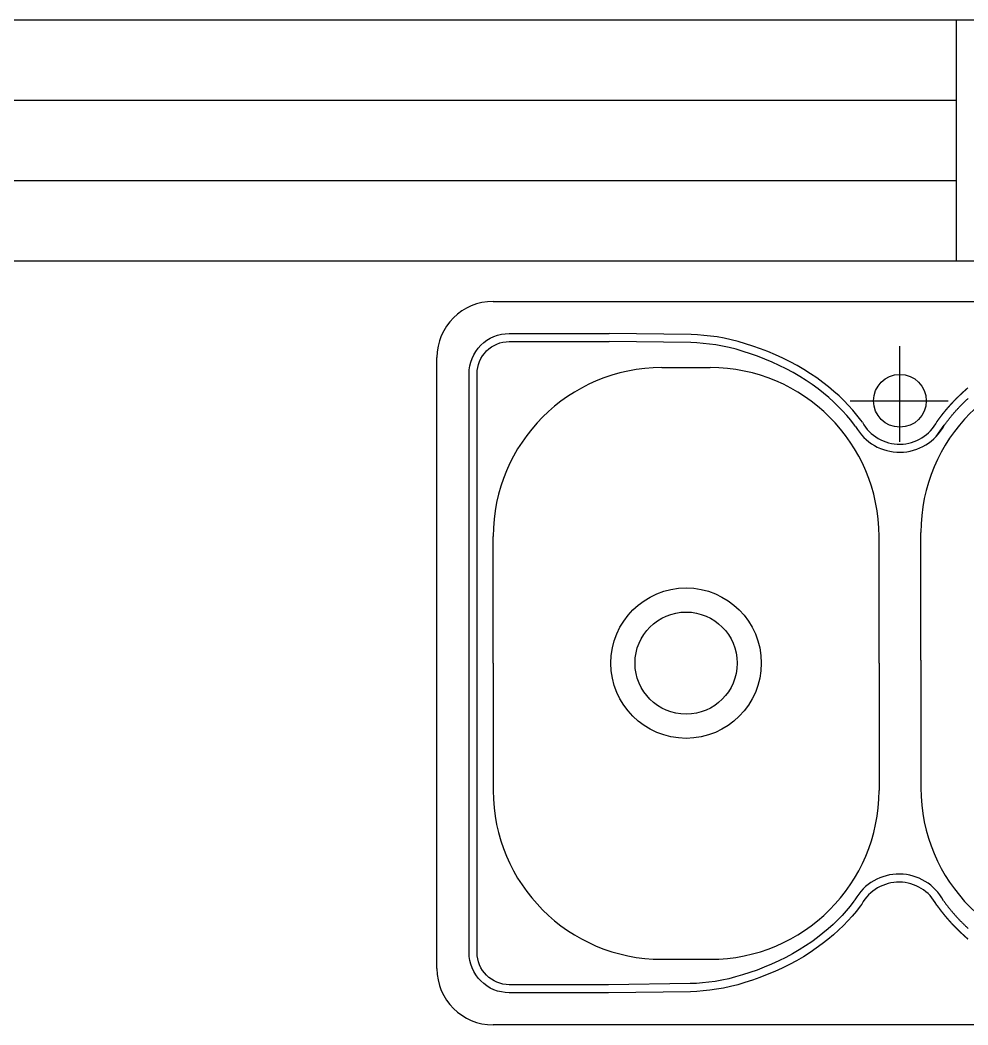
# Model space of a CAD drawing. Extents: x -655 to 4508, y 895 to 4678.
# Drawn here: x 609 to 1317, y 3928 to 4678 of the extents above; entities that cross this region are included whole.
import ezdxf

# ---------------------------------------------------------------- set-up
doc = ezdxf.new("R2010")
doc.units = 0
doc.header["$LTSCALE"] = 3
doc.header["$MEASUREMENT"] = 0
for name, color, linetype in [('2', 2, 'CONTINUOUS'), ('3', 3, 'CONTINUOUS'), ('4', 4, 'CONTINUOUS'), ('7', 7, 'CONTINUOUS')]:
    doc.layers.add(name, color=color, linetype=linetype)

# ---------------------------------------------------------------- blocks, each defined once
blk = doc.blocks.new('A$C7E1E3424')
at = {"layer": '3'}
for p, q in [((207.35, 261.03), (207.35, 303.93)), ((100.8, 294.32), (122.4, 294.32)), ((185.1, 279.48), (228.95, 279.48)), ((25.2, 162), (25.2, 218.72)), ((198, 162), (198, 218.72)), ((216.7, 163.27), (216.7, 220.43)), ((25.2, 162), (25.2, 104.98)), ((198, 162), (198, 104.98)), ((216.7, 163.27), (216.7, 106.12)), ((100.8, 29.38), (122.4, 29.38))]:
    blk.add_line(p, q, dxfattribs=at)
for points in [[(76.85, 14.4), (32.4, 14.4, -0.414214), (14.4, 32.4), (14.4, 291.6, -0.414214), (32.4, 309.6), (77.11, 309.6)], [(76.83, 18), (32.4, 18, -0.414214), (18, 32.4), (18, 291.6, -0.414214), (32.4, 306), (77.09, 306)]]:
    blk.add_lwpolyline(points, format="xyb", dxfattribs=at)
for points in [[(187.49, 267.95), (186.99, 268.64), (185.31, 270.8), (183.54, 272.91), (181.69, 274.97), (179.73, 276.99), (177.66, 278.99), (175.46, 280.98), (173.13, 282.94), (170.67, 284.87), (168.09, 286.76), (165.37, 288.6), (162.53, 290.39), (159.56, 292.12), (156.48, 293.77), (153.32, 295.33), (150.12, 296.79), (146.88, 298.16), (143.63, 299.43), (140.39, 300.58), (137.18, 301.62), (134.01, 302.53), (130.91, 303.32), (127.89, 303.97), (124.94, 304.5), (122.05, 304.91), (119.22, 305.21), (116.45, 305.41), (113.73, 305.52), (77.09, 306)], [(190.53, 269.89), (189.87, 270.8), (188.11, 273.06), (186.26, 275.27), (184.32, 277.43), (182.28, 279.54), (180.11, 281.63), (177.82, 283.69), (175.4, 285.73), (172.85, 287.74), (170.16, 289.7), (167.34, 291.61), (164.39, 293.47), (161.31, 295.26), (158.13, 296.97), (154.87, 298.58), (151.57, 300.09), (148.23, 301.5), (144.89, 302.8), (141.55, 303.99), (138.23, 305.06), (134.95, 306.01), (131.73, 306.82), (128.59, 307.5), (125.51, 308.05), (122.49, 308.48), (119.54, 308.79), (116.65, 309), (113.83, 309.12), (77.11, 309.6)], [(223.63, 263.54), (227.21, 268.51), (227.41, 268.79), (227.62, 269.07), (227.82, 269.34), (228.03, 269.62), (228.23, 269.9), (228.44, 270.17), (228.65, 270.44), (228.86, 270.72), (229.07, 270.99), (229.28, 271.26), (229.49, 271.53), (229.71, 271.79), (229.92, 272.06), (230.14, 272.33), (230.36, 272.59), (230.57, 272.86), (230.79, 273.12), (231.02, 273.39), (231.24, 273.65), (231.46, 273.91), (231.69, 274.17), (231.92, 274.43), (232.14, 274.69), (232.37, 274.95), (232.6, 275.21), (232.84, 275.47), (233.07, 275.72), (233.31, 275.98), (233.54, 276.23), (233.78, 276.49), (234.02, 276.74), (234.27, 277), (234.51, 277.25), (234.76, 277.5), (235, 277.76), (235.25, 278.01), (235.5, 278.26), (235.76, 278.51), (236.01, 278.76), (236.27, 279.01), (236.53, 279.26), (236.79, 279.51), (237.05, 279.76), (237.31, 280.01), (237.58, 280.26), (237.85, 280.51)], [(224.07, 270.31), (224.08, 270.32), (224.11, 270.36), (224.13, 270.4), (224.16, 270.43), (224.19, 270.47), (224.21, 270.51), (224.24, 270.54), (224.27, 270.58), (224.29, 270.62), (224.32, 270.65), (224.34, 270.69), (224.37, 270.73), (224.4, 270.76), (224.42, 270.8), (224.45, 270.83), (224.48, 270.87), (224.5, 270.91), (224.53, 270.94), (224.56, 270.98), (224.58, 271.02), (224.61, 271.05), (224.64, 271.09), (224.66, 271.12), (224.69, 271.16), (224.71, 271.2), (224.74, 271.23), (224.77, 271.27), (224.79, 271.31), (224.82, 271.34), (224.85, 271.38), (224.87, 271.41), (224.9, 271.45), (224.93, 271.49), (224.95, 271.52), (224.98, 271.56), (225.01, 271.59), (225.03, 271.63), (225.06, 271.67), (225.09, 271.7), (225.11, 271.74), (225.14, 271.77), (225.17, 271.81), (225.2, 271.85), (225.22, 271.88), (225.25, 271.92), (225.28, 271.95), (225.3, 271.99), (225.33, 272.02), (225.36, 272.06), (225.38, 272.1), (225.41, 272.13), (225.44, 272.17), (225.46, 272.2), (225.49, 272.24), (225.52, 272.28), (225.55, 272.31), (225.57, 272.35), (225.6, 272.38), (225.63, 272.42), (225.65, 272.45), (225.68, 272.49), (225.71, 272.52), (225.74, 272.56), (225.76, 272.6), (225.79, 272.63), (225.82, 272.67), (225.85, 272.7), (225.87, 272.74), (225.9, 272.77), (225.93, 272.81), (225.95, 272.84), (225.98, 272.88), (226.01, 272.92), (226.04, 272.95), (226.06, 272.99), (226.09, 273.02), (226.12, 273.06), (226.15, 273.09), (226.17, 273.13), (226.2, 273.16), (226.23, 273.2), (226.26, 273.23), (226.28, 273.27), (226.31, 273.31), (226.34, 273.34), (226.37, 273.38), (226.39, 273.41), (226.42, 273.45), (226.45, 273.48), (226.48, 273.52), (226.51, 273.55), (226.53, 273.59), (226.56, 273.62), (226.59, 273.66), (226.62, 273.69), (226.64, 273.73), (226.67, 273.76), (226.7, 273.8), (226.73, 273.83), (226.76, 273.87), (226.78, 273.9), (226.81, 273.94), (226.84, 273.97), (226.87, 274.01), (226.9, 274.04), (226.92, 274.08), (226.95, 274.11), (226.98, 274.15), (227.01, 274.18), (227.04, 274.22), (227.06, 274.25), (227.09, 274.29), (227.12, 274.32), (227.15, 274.36), (227.18, 274.39), (227.21, 274.43), (227.23, 274.46), (227.26, 274.5), (227.29, 274.53), (227.32, 274.57), (227.35, 274.6), (227.38, 274.64), (227.4, 274.67), (227.43, 274.71), (227.46, 274.74), (227.49, 274.78), (227.52, 274.81), (227.55, 274.85), (227.58, 274.88), (227.6, 274.92), (227.63, 274.95), (227.66, 274.98), (227.69, 275.02), (227.72, 275.05), (227.75, 275.09), (227.78, 275.12), (227.8, 275.16), (227.83, 275.19), (227.86, 275.23), (227.89, 275.26), (227.92, 275.3), (227.95, 275.33), (227.98, 275.37), (228.01, 275.4), (228.03, 275.43), (228.06, 275.47), (228.09, 275.5), (228.12, 275.54), (228.15, 275.57), (228.18, 275.61), (228.21, 275.64), (228.24, 275.68), (228.27, 275.71), (228.3, 275.74), (228.32, 275.78), (228.35, 275.81), (228.38, 275.85), (228.41, 275.88), (228.44, 275.92), (228.47, 275.95), (228.5, 275.98), (228.53, 276.02), (228.56, 276.05), (228.59, 276.09), (228.62, 276.12), (228.65, 276.16), (228.68, 276.19), (228.7, 276.22), (228.73, 276.26), (228.76, 276.29), (228.79, 276.33), (228.82, 276.36), (228.85, 276.4), (228.88, 276.43), (228.91, 276.46), (228.94, 276.5), (228.97, 276.53), (229, 276.57), (229.03, 276.6), (229.06, 276.63), (229.09, 276.67), (229.12, 276.7), (229.15, 276.74), (229.18, 276.77), (229.21, 276.8), (229.24, 276.84), (229.27, 276.87), (229.3, 276.91), (229.33, 276.94), (229.36, 276.97), (229.39, 277.01), (229.42, 277.04), (229.45, 277.08), (229.48, 277.11), (229.51, 277.14), (229.54, 277.18), (229.57, 277.21), (229.6, 277.25), (229.63, 277.28), (229.66, 277.31), (229.69, 277.35), (229.72, 277.38), (229.75, 277.41), (229.78, 277.45), (229.81, 277.48), (229.84, 277.52), (229.87, 277.55), (229.9, 277.58), (229.93, 277.62), (229.96, 277.65), (229.99, 277.68), (230.02, 277.72), (230.05, 277.75), (230.08, 277.79), (230.11, 277.82), (230.14, 277.85), (230.17, 277.89), (230.2, 277.92), (230.23, 277.95), (230.26, 277.99), (230.3, 278.02), (230.33, 278.05), (230.36, 278.09), (230.39, 278.12), (230.42, 278.15), (230.45, 278.19), (230.48, 278.22), (230.51, 278.26), (230.54, 278.29), (230.57, 278.32), (230.6, 278.36), (230.63, 278.39), (230.67, 278.42), (230.7, 278.46), (230.73, 278.49), (230.76, 278.52), (230.79, 278.56), (230.82, 278.59), (230.85, 278.62), (230.88, 278.66), (230.91, 278.69), (230.94, 278.72), (230.98, 278.76), (231.01, 278.79), (231.04, 278.82), (231.07, 278.86), (231.1, 278.89), (231.13, 278.92), (231.16, 278.96), (231.19, 278.99), (231.23, 279.02), (231.26, 279.06), (231.29, 279.09), (231.32, 279.12), (231.35, 279.16), (231.38, 279.19), (231.41, 279.22), (231.45, 279.26), (231.48, 279.29), (231.51, 279.32), (231.54, 279.36), (231.57, 279.39), (231.6, 279.42), (231.64, 279.45), (231.67, 279.49), (231.7, 279.52), (231.73, 279.55), (231.76, 279.59), (231.8, 279.62), (231.83, 279.65), (231.86, 279.69), (231.89, 279.72), (231.92, 279.75), (231.96, 279.79), (231.99, 279.82), (232.02, 279.85), (232.05, 279.88), (232.08, 279.92), (232.12, 279.95), (232.15, 279.98), (232.18, 280.02), (232.21, 280.05), (232.24, 280.08), (232.28, 280.12), (232.31, 280.15), (232.34, 280.18), (232.37, 280.21), (232.41, 280.25), (232.44, 280.28), (232.47, 280.31), (232.5, 280.35), (232.54, 280.38), (232.57, 280.41), (232.6, 280.44), (232.63, 280.48), (232.67, 280.51), (232.7, 280.54), (232.73, 280.58), (232.76, 280.61), (232.8, 280.64), (232.83, 280.68), (232.86, 280.71), (232.89, 280.74), (232.93, 280.77), (232.96, 280.81), (232.99, 280.84), (233.03, 280.87), (233.06, 280.9), (233.09, 280.94), (233.13, 280.97), (233.16, 281), (233.19, 281.04), (233.22, 281.07), (233.26, 281.1), (233.29, 281.13), (233.32, 281.17), (233.36, 281.2), (233.39, 281.23), (233.42, 281.27), (233.46, 281.3), (233.49, 281.33), (233.52, 281.36), (233.56, 281.4), (233.59, 281.43), (233.62, 281.46), (233.66, 281.49), (233.69, 281.53), (233.72, 281.56), (233.76, 281.59), (233.79, 281.62), (233.82, 281.66), (233.86, 281.69), (233.89, 281.72), (233.93, 281.76), (233.96, 281.79), (233.99, 281.82), (234.03, 281.85), (234.06, 281.89), (234.09, 281.92), (234.13, 281.95), (234.16, 281.98), (234.2, 282.02), (234.23, 282.05), (234.26, 282.08), (234.3, 282.11), (234.33, 282.15), (234.37, 282.18), (234.4, 282.21), (234.43, 282.24), (234.47, 282.28), (234.5, 282.31), (234.54, 282.34), (234.57, 282.37), (234.61, 282.41), (234.64, 282.44), (234.67, 282.47), (234.71, 282.5), (234.74, 282.54), (234.78, 282.57), (234.81, 282.6), (234.85, 282.63), (234.88, 282.67), (234.92, 282.7), (234.95, 282.73), (234.99, 282.76), (235.02, 282.8), (235.06, 282.83), (235.09, 282.86), (235.12, 282.89), (235.16, 282.93), (235.19, 282.96), (235.23, 282.99), (235.26, 283.02), (235.3, 283.06), (235.33, 283.09), (235.37, 283.12), (235.4, 283.15), (235.44, 283.19), (235.47, 283.22), (235.51, 283.25), (235.54, 283.28), (235.58, 283.32), (235.61, 283.35), (235.65, 283.38), (235.69, 283.41), (235.72, 283.44), (235.76, 283.48), (235.79, 283.51), (235.83, 283.54), (235.86, 283.57), (235.9, 283.61), (235.93, 283.64), (235.97, 283.67), (236, 283.7), (236.04, 283.74), (236.08, 283.77), (236.11, 283.8), (236.15, 283.83), (236.18, 283.86), (236.22, 283.9), (236.25, 283.93), (236.29, 283.96), (236.33, 283.99), (236.36, 284.03), (236.4, 284.06), (236.43, 284.09), (236.47, 284.12), (236.51, 284.16), (236.54, 284.19), (236.58, 284.22), (236.61, 284.25), (236.65, 284.28), (236.69, 284.32), (236.72, 284.35), (236.76, 284.38), (236.79, 284.41), (236.83, 284.44), (236.87, 284.48), (236.9, 284.51), (236.94, 284.54), (236.98, 284.57), (237.01, 284.61), (237.05, 284.64), (237.09, 284.67), (237.12, 284.7), (237.16, 284.73), (237.2, 284.77), (237.23, 284.8), (237.27, 284.83), (237.31, 284.86), (237.34, 284.89), (237.38, 284.93), (237.42, 284.96), (237.45, 284.99), (237.49, 285.02), (237.53, 285.05), (237.56, 285.09), (237.6, 285.12), (237.64, 285.15), (237.67, 285.18), (237.71, 285.21), (237.75, 285.25), (237.79, 285.28), (237.82, 285.31)], [(187.24, 56.05), (186.74, 55.36), (185.05, 53.2), (183.29, 51.09), (181.43, 49.03), (179.48, 47.01), (177.4, 45.01), (175.2, 43.02), (172.87, 41.06), (170.42, 39.13), (167.83, 37.24), (165.12, 35.4), (162.27, 33.61), (159.3, 31.88), (156.22, 30.23), (153.07, 28.67), (149.86, 27.21), (146.62, 25.84), (143.37, 24.57), (140.13, 23.42), (136.92, 22.38), (133.75, 21.47), (130.66, 20.68), (127.63, 20.03), (124.68, 19.5), (121.79, 19.09), (118.97, 18.79), (116.19, 18.59), (113.47, 18.48), (76.83, 18)], [(190.28, 54.11), (189.61, 53.2), (187.85, 50.94), (186, 48.73), (184.06, 46.57), (182.02, 44.46), (179.86, 42.37), (177.57, 40.31), (175.14, 38.27), (172.59, 36.26), (169.9, 34.3), (167.09, 32.39), (164.14, 30.53), (161.06, 28.74), (157.87, 27.03), (154.61, 25.42), (151.31, 23.91), (147.97, 22.5), (144.63, 21.2), (141.29, 20.01), (137.97, 18.94), (134.69, 17.99), (131.48, 17.18), (128.33, 16.5), (125.25, 15.95), (122.24, 15.52), (119.29, 15.21), (116.4, 15), (113.57, 14.88), (76.85, 14.4)], [(226.88, 55.59), (226.95, 55.49), (227.16, 55.21), (227.36, 54.93), (227.56, 54.66), (227.77, 54.38), (227.98, 54.1), (228.18, 53.83), (228.39, 53.56), (228.6, 53.28), (228.81, 53.01), (229.02, 52.74), (229.24, 52.47), (229.45, 52.21), (229.67, 51.94), (229.88, 51.67), (230.1, 51.41), (230.32, 51.14), (230.54, 50.88), (230.76, 50.61), (230.98, 50.35), (231.21, 50.09), (231.43, 49.83), (231.66, 49.57), (231.89, 49.31), (232.12, 49.05), (232.35, 48.79), (232.58, 48.53), (232.81, 48.28), (233.05, 48.02), (233.29, 47.77), (233.53, 47.51), (233.77, 47.26), (234.01, 47), (234.25, 46.75), (234.5, 46.5), (234.75, 46.24), (235, 45.99), (235.25, 45.74), (235.5, 45.49), (235.75, 45.24), (236.01, 44.99), (236.27, 44.74), (236.53, 44.49), (236.79, 44.24), (237.06, 43.99), (237.32, 43.74), (237.59, 43.49), (237.86, 43.24)], [(223.82, 53.69), (223.83, 53.68), (223.85, 53.64), (223.88, 53.6), (223.9, 53.57), (223.93, 53.53), (223.96, 53.49), (223.98, 53.46), (224.01, 53.42), (224.04, 53.38), (224.06, 53.35), (224.09, 53.31), (224.11, 53.27), (224.14, 53.24), (224.17, 53.2), (224.19, 53.17), (224.22, 53.13), (224.25, 53.09), (224.27, 53.06), (224.3, 53.02), (224.33, 52.98), (224.35, 52.95), (224.38, 52.91), (224.4, 52.88), (224.43, 52.84), (224.46, 52.8), (224.48, 52.77), (224.51, 52.73), (224.54, 52.69), (224.56, 52.66), (224.59, 52.62), (224.62, 52.59), (224.64, 52.55), (224.67, 52.51), (224.7, 52.48), (224.72, 52.44), (224.75, 52.41), (224.78, 52.37), (224.8, 52.33), (224.83, 52.3), (224.86, 52.26), (224.89, 52.23), (224.91, 52.19), (224.94, 52.15), (224.97, 52.12), (224.99, 52.08), (225.02, 52.05), (225.05, 52.01), (225.07, 51.98), (225.1, 51.94), (225.13, 51.9), (225.15, 51.87), (225.18, 51.83), (225.21, 51.8), (225.24, 51.76), (225.26, 51.72), (225.29, 51.69), (225.32, 51.65), (225.34, 51.62), (225.37, 51.58), (225.4, 51.55), (225.43, 51.51), (225.45, 51.48), (225.48, 51.44), (225.51, 51.4), (225.53, 51.37), (225.56, 51.33), (225.59, 51.3), (225.62, 51.26), (225.64, 51.23), (225.67, 51.19), (225.7, 51.16), (225.73, 51.12), (225.75, 51.08), (225.78, 51.05), (225.81, 51.01), (225.83, 50.98), (225.86, 50.94), (225.89, 50.91), (225.92, 50.87), (225.94, 50.84), (225.97, 50.8), (226, 50.77), (226.03, 50.73), (226.06, 50.69), (226.08, 50.66), (226.11, 50.62), (226.14, 50.59), (226.17, 50.55), (226.19, 50.52), (226.22, 50.48), (226.25, 50.45), (226.28, 50.41), (226.3, 50.38), (226.33, 50.34), (226.36, 50.31), (226.39, 50.27), (226.42, 50.24), (226.44, 50.2), (226.47, 50.17), (226.5, 50.13), (226.53, 50.1), (226.56, 50.06), (226.58, 50.03), (226.61, 49.99), (226.64, 49.96), (226.67, 49.92), (226.7, 49.89), (226.72, 49.85), (226.75, 49.82), (226.78, 49.78), (226.81, 49.75), (226.84, 49.71), (226.86, 49.68), (226.89, 49.64), (226.92, 49.61), (226.95, 49.57), (226.98, 49.54), (227.01, 49.5), (227.03, 49.47), (227.06, 49.43), (227.09, 49.4), (227.12, 49.36), (227.15, 49.33), (227.18, 49.29), (227.2, 49.26), (227.23, 49.22), (227.26, 49.19), (227.29, 49.15), (227.32, 49.12), (227.35, 49.08), (227.38, 49.05), (227.4, 49.02), (227.43, 48.98), (227.46, 48.95), (227.49, 48.91), (227.52, 48.88), (227.55, 48.84), (227.58, 48.81), (227.6, 48.77), (227.63, 48.74), (227.66, 48.7), (227.69, 48.67), (227.72, 48.63), (227.75, 48.6), (227.78, 48.57), (227.81, 48.53), (227.84, 48.5), (227.86, 48.46), (227.89, 48.43), (227.92, 48.39), (227.95, 48.36), (227.98, 48.32), (228.01, 48.29), (228.04, 48.26), (228.07, 48.22), (228.1, 48.19), (228.13, 48.15), (228.16, 48.12), (228.18, 48.08), (228.21, 48.05), (228.24, 48.02), (228.27, 47.98), (228.3, 47.95), (228.33, 47.91), (228.36, 47.88), (228.39, 47.84), (228.42, 47.81), (228.45, 47.78), (228.48, 47.74), (228.51, 47.71), (228.54, 47.67), (228.57, 47.64), (228.6, 47.6), (228.62, 47.57), (228.65, 47.54), (228.68, 47.5), (228.71, 47.47), (228.74, 47.43), (228.77, 47.4), (228.8, 47.37), (228.83, 47.33), (228.86, 47.3), (228.89, 47.26), (228.92, 47.23), (228.95, 47.2), (228.98, 47.16), (229.01, 47.13), (229.04, 47.09), (229.07, 47.06), (229.1, 47.03), (229.13, 46.99), (229.16, 46.96), (229.19, 46.92), (229.22, 46.89), (229.25, 46.86), (229.28, 46.82), (229.31, 46.79), (229.34, 46.75), (229.37, 46.72), (229.4, 46.69), (229.43, 46.65), (229.46, 46.62), (229.49, 46.59), (229.52, 46.55), (229.55, 46.52), (229.58, 46.48), (229.61, 46.45), (229.64, 46.42), (229.67, 46.38), (229.7, 46.35), (229.73, 46.32), (229.76, 46.28), (229.79, 46.25), (229.82, 46.21), (229.86, 46.18), (229.89, 46.15), (229.92, 46.11), (229.95, 46.08), (229.98, 46.05), (230.01, 46.01), (230.04, 45.98), (230.07, 45.95), (230.1, 45.91), (230.13, 45.88), (230.16, 45.85), (230.19, 45.81), (230.22, 45.78), (230.25, 45.74), (230.28, 45.71), (230.32, 45.68), (230.35, 45.64), (230.38, 45.61), (230.41, 45.58), (230.44, 45.54), (230.47, 45.51), (230.5, 45.48), (230.53, 45.44), (230.56, 45.41), (230.59, 45.38), (230.63, 45.34), (230.66, 45.31), (230.69, 45.28), (230.72, 45.24), (230.75, 45.21), (230.78, 45.18), (230.81, 45.14), (230.84, 45.11), (230.88, 45.08), (230.91, 45.04), (230.94, 45.01), (230.97, 44.98), (231, 44.94), (231.03, 44.91), (231.06, 44.88), (231.1, 44.84), (231.13, 44.81), (231.16, 44.78), (231.19, 44.74), (231.22, 44.71), (231.25, 44.68), (231.28, 44.64), (231.32, 44.61), (231.35, 44.58), (231.38, 44.55), (231.41, 44.51), (231.44, 44.48), (231.48, 44.45), (231.51, 44.41), (231.54, 44.38), (231.57, 44.35), (231.6, 44.31), (231.63, 44.28), (231.67, 44.25), (231.7, 44.21), (231.73, 44.18), (231.76, 44.15), (231.79, 44.12), (231.83, 44.08), (231.86, 44.05), (231.89, 44.02), (231.92, 43.98), (231.96, 43.95), (231.99, 43.92), (232.02, 43.88), (232.05, 43.85), (232.08, 43.82), (232.12, 43.79), (232.15, 43.75), (232.18, 43.72), (232.21, 43.69), (232.25, 43.65), (232.28, 43.62), (232.31, 43.59), (232.34, 43.56), (232.38, 43.52), (232.41, 43.49), (232.44, 43.46), (232.47, 43.42), (232.51, 43.39), (232.54, 43.36), (232.57, 43.32), (232.61, 43.29), (232.64, 43.26), (232.67, 43.23), (232.7, 43.19), (232.74, 43.16), (232.77, 43.13), (232.8, 43.1), (232.84, 43.06), (232.87, 43.03), (232.9, 43), (232.93, 42.96), (232.97, 42.93), (233, 42.9), (233.03, 42.87), (233.07, 42.83), (233.1, 42.8), (233.13, 42.77), (233.17, 42.73), (233.2, 42.7), (233.23, 42.67), (233.27, 42.64), (233.3, 42.6), (233.33, 42.57), (233.37, 42.54), (233.4, 42.51), (233.43, 42.47), (233.47, 42.44), (233.5, 42.41), (233.53, 42.38), (233.57, 42.34), (233.6, 42.31), (233.64, 42.28), (233.67, 42.24), (233.7, 42.21), (233.74, 42.18), (233.77, 42.15), (233.8, 42.11), (233.84, 42.08), (233.87, 42.05), (233.91, 42.02), (233.94, 41.98), (233.97, 41.95), (234.01, 41.92), (234.04, 41.89), (234.08, 41.85), (234.11, 41.82), (234.14, 41.79), (234.18, 41.76), (234.21, 41.72), (234.25, 41.69), (234.28, 41.66), (234.32, 41.63), (234.35, 41.59), (234.38, 41.56), (234.42, 41.53), (234.45, 41.5), (234.49, 41.46), (234.52, 41.43), (234.56, 41.4), (234.59, 41.37), (234.63, 41.33), (234.66, 41.3), (234.69, 41.27), (234.73, 41.24), (234.76, 41.2), (234.8, 41.17), (234.83, 41.14), (234.87, 41.11), (234.9, 41.07), (234.94, 41.04), (234.97, 41.01), (235.01, 40.98), (235.04, 40.94), (235.08, 40.91), (235.11, 40.88), (235.15, 40.85), (235.18, 40.81), (235.22, 40.78), (235.25, 40.75), (235.29, 40.72), (235.32, 40.68), (235.36, 40.65), (235.39, 40.62), (235.43, 40.59), (235.46, 40.56), (235.5, 40.52), (235.53, 40.49), (235.57, 40.46), (235.61, 40.43), (235.64, 40.39), (235.68, 40.36), (235.71, 40.33), (235.75, 40.3), (235.78, 40.26), (235.82, 40.23), (235.85, 40.2), (235.89, 40.17), (235.93, 40.14), (235.96, 40.1), (236, 40.07), (236.03, 40.04), (236.07, 40.01), (236.1, 39.97), (236.14, 39.94), (236.18, 39.91), (236.21, 39.88), (236.25, 39.84), (236.28, 39.81), (236.32, 39.78), (236.36, 39.75), (236.39, 39.72), (236.43, 39.68), (236.47, 39.65), (236.5, 39.62), (236.54, 39.59), (236.57, 39.56), (236.61, 39.52), (236.65, 39.49), (236.68, 39.46), (236.72, 39.43), (236.76, 39.39), (236.79, 39.36), (236.83, 39.33), (236.87, 39.3), (236.9, 39.27), (236.94, 39.23), (236.98, 39.2), (237.01, 39.17), (237.05, 39.14), (237.09, 39.11), (237.12, 39.07), (237.16, 39.04), (237.2, 39.01), (237.23, 38.98), (237.27, 38.95), (237.31, 38.91), (237.34, 38.88), (237.38, 38.85), (237.42, 38.82), (237.45, 38.79), (237.49, 38.75), (237.53, 38.72), (237.57, 38.69), (237.6, 38.66), (237.64, 38.63), (237.68, 38.59), (237.72, 38.56), (237.75, 38.53), (237.79, 38.5), (237.83, 38.47)]]:
    blk.add_lwpolyline(points, dxfattribs=at)
for centre, radius in [((207.35, 279.48), 11.82), ((111.6, 162), 33.68), ((111.6, 162), 22.88)]:
    blk.add_circle(centre, radius, dxfattribs=at)
for centre, radius, start, end in [((100.8, 218.72), 75.6, 90, 180), ((122.4, 218.72), 75.6, 0, 90), ((292.3, 220.43), 75.6, 90, 180), ((207.19, 279.07), 19.02, 208.8445, 332.587), ((207.19, 279.07), 22.62, 209.4428, 331.9001), ((100.8, 104.98), 75.6, 180, 270), ((122.4, 104.98), 75.6, 270, 0), ((292.3, 106.12), 75.6, 180, 270), ((206.93, 44.93), 22.62, 28.0999, 150.5572), ((206.93, 44.93), 19.02, 27.413, 151.1555)]:
    blk.add_arc(centre, radius, start, end, dxfattribs=at)
at = {"layer": '4'}
for p, q in [((25.2, 324), (561.6, 324)), ((0, 25.2), (0, 298.8)), ((561.6, 0), (25.2, 0))]:
    blk.add_line(p, q, dxfattribs=at)
for centre, start, end in [((25.2, 298.8), 90, 180), ((25.2, 25.2), 180, 270)]:
    blk.add_arc(centre, 25.2, start, end, dxfattribs=at)

msp = doc.modelspace()

# ---------------------------------------------------------------- linework, layer by layer
at = {"layer": '2'}
for p, q in [((1828.27, 4677.75), (1308.27, 4677.75)), ((1308.27, 4497.75), (1308.27, 4677.75)), ((1828.27, 4497.75), (1308.27, 4497.75))]:
    msp.add_line(p, q, dxfattribs=at)
at = {"layer": '4'}
for p, q in [((1308.27, 4677.75), (373.27, 4677.75)), ((1308.27, 4497.75), (373.27, 4497.75))]:
    msp.add_line(p, q, dxfattribs=at)
at = {"layer": '7'}
for p, q in [((1308.27, 4617.75), (373.27, 4617.75)), ((1308.27, 4557.75), (373.27, 4557.75))]:
    msp.add_line(p, q, dxfattribs=at)

# ---------------------------------------------------------------- block references
at = {"layer": '3', "xscale": 1.666666666666667, "yscale": 1.666666666666667, "zscale": 1.666666666666667}
msp.add_blockref('A$C7E1E3424', (920.35, 3927.82), dxfattribs=at)

doc.saveas('drawing.dxf')
